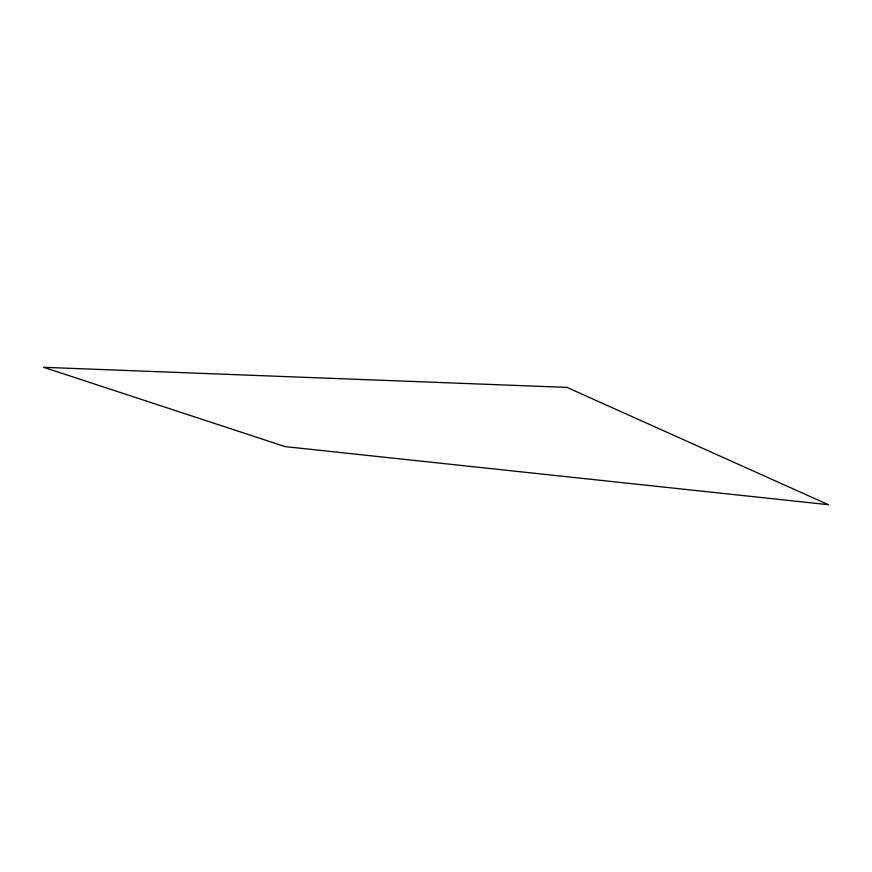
<?xml version="1.0" encoding="UTF-8"?>
<svg xmlns="http://www.w3.org/2000/svg" width="872" height="872" viewBox="0 0 872 872"><rect width="100%" height="100%" fill="white"/><g stroke="black" fill="none" stroke-linecap="round" stroke-linejoin="round"><path stroke-width="1.31" d="M566.931 387.386L43.6 367.308L285.166 446.617L828.4 504.692L566.931 387.386"/></g></svg>
